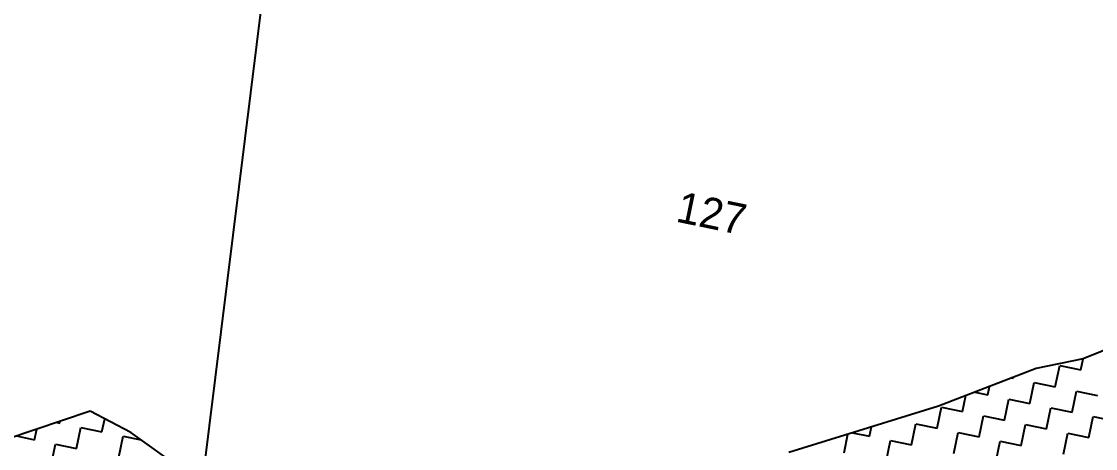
# Model space of a CAD drawing. Header units: metres. Extents: x 280043 to 281054, y 2047152 to 2048652.
# Drawn here: x 280675.3 to 280798.9, y 2047960.1 to 2048009.2 of the extents above; entities that cross this region are included whole.
import ezdxf
from ezdxf.enums import TextEntityAlignment as Align

# ---------------------------------------------------------------- set-up
doc = ezdxf.new("R2010")
doc.units = ezdxf.units.M
for name, color, linetype in [('POLY_HATCH', 12, 'Continuous'), ('POLY_PARCEL', 6, 'Continuous'), ('TEXT_PARCEL', 7, 'Continuous')]:
    doc.layers.add(name, color=color, linetype=linetype)
doc.styles.add('TEXT_MAP', font='', dxfattribs={"height": 1.8})
doc.styles.get('TEXT_MAP').set_extended_font_data('Kruti Dev 050')

msp = doc.modelspace()

# ---------------------------------------------------------------- linework, layer by layer
at = {"layer": 'POLY_HATCH'}
for p, q in [((280807.21, 2047974.31), (280797.52, 2047970.39)), ((280797.52, 2047970.39), (280792.11, 2047969.29)), ((280792.11, 2047969.29), (280780.85, 2047964.95)), ((280780.85, 2047964.95), (280763.64, 2047959.62)), ((280683.17, 2047964.36), (280673.62, 2047961.15)), ((280687.85, 2047961.92), (280683.17, 2047964.36)), ((280693.66, 2047957.76), (280687.85, 2047961.92))]:
    msp.add_line(p, q, dxfattribs=at)
at = {"layer": 'POLY_HATCH', "linetype": 'Continuous'}
for p, q in [((280794.31, 2047967.18), (280794.81, 2047969.61)), ((280794.81, 2047969.61), (280797.24, 2047969.11)), ((280797.24, 2047969.11), (280797.5, 2047970.39)), ((280786.54, 2047966.26), (280786.73, 2047967.22)), ((280789.32, 2047968.21), (280789.46, 2047968.18)), ((280789.46, 2047968.18), (280789.48, 2047968.27)), ((280791.39, 2047965.26), (280791.89, 2047967.68)), ((280791.89, 2047967.68), (280794.31, 2047967.18)), ((280783.61, 2047964.33), (280783.99, 2047966.16)), ((280785.04, 2047966.56), (280786.54, 2047966.26)), ((280796.24, 2047964.26), (280796.74, 2047966.68)), ((280796.74, 2047966.68), (280799.16, 2047966.18)), ((280780.69, 2047962.41), (280781.19, 2047964.83)), ((280781.19, 2047964.83), (280783.61, 2047964.33)), ((280788.46, 2047963.33), (280788.96, 2047965.76)), ((280788.96, 2047965.76), (280791.39, 2047965.26)), ((280793.31, 2047962.33), (280793.81, 2047964.76)), ((280793.81, 2047964.76), (280796.24, 2047964.26)), ((280684.53, 2047962), (280684.84, 2047963.49)), ((280785.54, 2047961.41), (280786.04, 2047963.83)), ((280786.04, 2047963.83), (280788.46, 2047963.33)), ((280798.16, 2047961.33), (280798.66, 2047963.76)), ((280798.66, 2047963.76), (280801.09, 2047963.26)), ((280676.76, 2047961.08), (280677.01, 2047962.29)), ((280679.33, 2047963.07), (280679.68, 2047963)), ((280679.68, 2047963), (280679.73, 2047963.21)), ((280681.61, 2047960.08), (280682.11, 2047962.5)), ((280682.11, 2047962.5), (280684.53, 2047962)), ((280772.91, 2047961.48), (280773.13, 2047962.56)), ((280777.76, 2047960.48), (280778.26, 2047962.91)), ((280778.26, 2047962.91), (280780.69, 2047962.41)), ((280790.39, 2047960.41), (280790.89, 2047962.83)), ((280790.89, 2047962.83), (280793.31, 2047962.33)), ((280674.67, 2047961.51), (280676.76, 2047961.08)), ((280686.46, 2047959.08), (280686.96, 2047961.5)), ((280686.96, 2047961.5), (280689.03, 2047961.08)), ((280769.99, 2047959.56), (280770.43, 2047961.72)), ((280770.96, 2047961.88), (280772.91, 2047961.48)), ((280774.84, 2047958.56), (280775.34, 2047960.98)), ((280775.34, 2047960.98), (280777.76, 2047960.48)), ((280782.61, 2047959.48), (280783.11, 2047961.91)), ((280783.11, 2047961.91), (280785.54, 2047961.41)), ((280787.46, 2047958.48), (280787.96, 2047960.91)), ((280787.96, 2047960.91), (280790.39, 2047960.41)), ((280795.24, 2047959.41), (280795.74, 2047961.83)), ((280795.74, 2047961.83), (280798.16, 2047961.33)), ((280678.68, 2047958.15), (280679.18, 2047960.58)), ((280679.18, 2047960.58), (280681.61, 2047960.08))]:
    msp.add_line(p, q, dxfattribs=at)
at = {"layer": 'POLY_PARCEL'}
msp.add_line((280693.85, 2047938.08), (280706.06, 2048036.22), dxfattribs=at)

# ---------------------------------------------------------------- texts
at = {"layer": 'TEXT_PARCEL', "style": 'TEXT_MAP'}
msp.add_text('127', height=3.566, rotation=348.3523, dxfattribs=at).set_placement((280754.75, 2047987.17), align=Align.MIDDLE)

doc.saveas('drawing.dxf')
